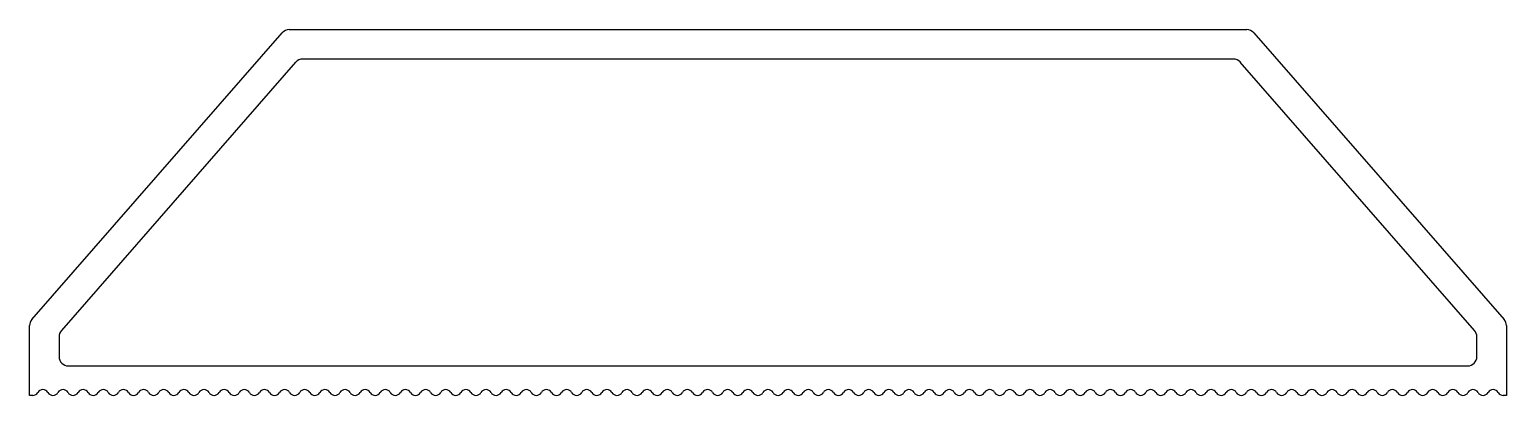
# Model space of a CAD drawing. Header units: inches. Extents: x -31.1 to 32.4, y -0.2 to 15.5.
import ezdxf

# ---------------------------------------------------------------- set-up
doc = ezdxf.new("R2010")
doc.units = ezdxf.units.IN
doc.header["$MEASUREMENT"] = 0
doc.layers.add('1', color=7, linetype='Continuous')

msp = doc.modelspace()

# ---------------------------------------------------------------- linework, layer by layer
at = {"layer": '1', "color": 7}
for p, q in [((-31.016, 3.077), (-20.249, 15.397)), ((-19.948, 15.534), (21.219, 15.534)), ((21.52, 15.397), (32.286, 3.077)), ((-19.673, 14.127), (-29.746, 2.6)), ((20.642, 14.264), (-19.371, 14.264)), ((31.016, 2.6), (20.943, 14.127)), ((-31.115, -0.186), (-31.115, 2.814)), ((32.385, 2.814), (32.385, -0.186)), ((-29.845, 2.337), (-29.845, 1.484)), ((31.115, 1.484), (31.115, 2.337)), ((-29.445, 1.084), (-0.713, 1.084)), ((-0.713, 1.084), (30.715, 1.084)), ((-30.975, -0.186), (-31.115, -0.186)), ((32.385, -0.186), (32.245, -0.186))]:
    msp.add_line(p, q, dxfattribs=at)
for centre, radius, start, end in [((-19.948, 15.134), 0.4, 90, 138.85), ((21.219, 15.134), 0.4, 41.15, 90), ((-19.371, 13.864), 0.4, 90, 138.85), ((20.642, 13.864), 0.4, 41.15, 90), ((-30.715, 2.814), 0.4, 138.85, 180), ((-29.445, 2.337), 0.4, 138.85, 180), ((30.715, 2.337), 0.4, 0, 41.15), ((31.985, 2.814), 0.4, 0, 41.15), ((-29.445, 1.484), 0.4, 180, 270), ((30.715, 1.484), 0.4, 270, 0), ((-30.542, -0.186), 0.25, 90, 150), ((-30.542, -0.186), 0.25, 30, 90), ((-29.676, -0.186), 0.25, 90, 150), ((-29.676, -0.186), 0.25, 30, 90), ((-28.81, -0.186), 0.25, 90, 150), ((-28.81, -0.186), 0.25, 30, 90), ((-27.944, -0.186), 0.25, 90, 150), ((-27.944, -0.186), 0.25, 30, 90), ((-27.078, -0.186), 0.25, 90, 150), ((-27.078, -0.186), 0.25, 30, 90), ((-26.212, -0.186), 0.25, 90, 150), ((-26.212, -0.186), 0.25, 30, 90), ((-25.345, -0.186), 0.25, 90, 150), ((-25.345, -0.186), 0.25, 30, 90), ((-24.479, -0.186), 0.25, 90, 150), ((-24.479, -0.186), 0.25, 30, 90), ((-23.613, -0.186), 0.25, 90, 150), ((-23.613, -0.186), 0.25, 30, 90), ((-22.747, -0.186), 0.25, 90, 150), ((-22.747, -0.186), 0.25, 30, 90), ((-21.881, -0.186), 0.25, 90, 150), ((-21.881, -0.186), 0.25, 30, 90), ((-21.015, -0.186), 0.25, 90, 150), ((-21.015, -0.186), 0.25, 30, 90), ((-20.149, -0.186), 0.25, 90, 150), ((-20.149, -0.186), 0.25, 30, 90), ((-19.283, -0.186), 0.25, 90, 150), ((-19.283, -0.186), 0.25, 30, 90), ((-18.417, -0.186), 0.25, 90, 150), ((-18.417, -0.186), 0.25, 30, 90), ((-17.551, -0.186), 0.25, 90, 150), ((-17.551, -0.186), 0.25, 30, 90), ((-16.685, -0.186), 0.25, 90, 150), ((-16.685, -0.186), 0.25, 30, 90), ((-15.819, -0.186), 0.25, 90, 150), ((-15.819, -0.186), 0.25, 30, 90), ((-14.953, -0.186), 0.25, 90, 150), ((-14.953, -0.186), 0.25, 30, 90), ((-14.087, -0.186), 0.25, 90, 150), ((-14.087, -0.186), 0.25, 30, 90), ((-13.221, -0.186), 0.25, 90, 150), ((-13.221, -0.186), 0.25, 30, 90), ((-12.355, -0.186), 0.25, 90, 150), ((-12.355, -0.186), 0.25, 30, 90), ((-11.489, -0.186), 0.25, 90, 150), ((-11.489, -0.186), 0.25, 30, 90), ((-10.623, -0.186), 0.25, 90, 150), ((-10.623, -0.186), 0.25, 30, 90), ((-9.757, -0.186), 0.25, 90, 150), ((-9.757, -0.186), 0.25, 30, 90), ((-8.891, -0.186), 0.25, 90, 150), ((-8.891, -0.186), 0.25, 30, 90), ((-8.025, -0.186), 0.25, 90, 150), ((-8.025, -0.186), 0.25, 30, 90), ((-7.159, -0.186), 0.25, 90, 150), ((-7.159, -0.186), 0.25, 30, 90), ((-6.293, -0.186), 0.25, 90, 150), ((-6.293, -0.186), 0.25, 30, 90), ((-5.427, -0.186), 0.25, 90, 150), ((-5.427, -0.186), 0.25, 30, 90), ((-4.561, -0.186), 0.25, 90, 150), ((-4.561, -0.186), 0.25, 30, 90), ((-3.695, -0.186), 0.25, 90, 150), ((-3.695, -0.186), 0.25, 30, 90), ((-2.829, -0.186), 0.25, 90, 150), ((-2.829, -0.186), 0.25, 30, 90), ((-1.963, -0.186), 0.25, 90, 150), ((-1.963, -0.186), 0.25, 30, 90), ((-1.097, -0.186), 0.25, 90, 150), ((-1.097, -0.186), 0.25, 30, 90), ((-0.231, -0.186), 0.25, 90, 150), ((-0.231, -0.186), 0.25, 30, 90), ((0.635, -0.186), 0.25, 90, 150), ((0.635, -0.186), 0.25, 30, 90), ((1.501, -0.186), 0.25, 90, 150), ((1.501, -0.186), 0.25, 30, 90), ((2.367, -0.186), 0.25, 90, 150), ((2.367, -0.186), 0.25, 30, 90), ((3.233, -0.186), 0.25, 90, 150), ((3.233, -0.186), 0.25, 30, 90), ((4.099, -0.186), 0.25, 90, 150), ((4.099, -0.186), 0.25, 30, 90), ((4.965, -0.186), 0.25, 90, 150), ((4.965, -0.186), 0.25, 30, 90), ((5.831, -0.186), 0.25, 90, 150), ((5.831, -0.186), 0.25, 30, 90), ((6.697, -0.186), 0.25, 90, 150), ((6.697, -0.186), 0.25, 30, 90), ((7.563, -0.186), 0.25, 90, 150), ((7.563, -0.186), 0.25, 30, 90), ((8.429, -0.186), 0.25, 90, 150), ((8.429, -0.186), 0.25, 30, 90), ((9.296, -0.186), 0.25, 90, 150), ((9.296, -0.186), 0.25, 30, 90), ((10.162, -0.186), 0.25, 90, 150), ((10.162, -0.186), 0.25, 30, 90), ((11.028, -0.186), 0.25, 90, 150), ((11.028, -0.186), 0.25, 30, 90), ((11.894, -0.186), 0.25, 90, 150), ((11.894, -0.186), 0.25, 30, 90), ((12.76, -0.186), 0.25, 90, 150), ((12.76, -0.186), 0.25, 30, 90), ((13.626, -0.186), 0.25, 90, 150), ((13.626, -0.186), 0.25, 30, 90), ((14.492, -0.186), 0.25, 90, 150), ((14.492, -0.186), 0.25, 30, 90), ((15.358, -0.186), 0.25, 90, 150), ((15.358, -0.186), 0.25, 30, 90), ((16.224, -0.186), 0.25, 90, 150), ((16.224, -0.186), 0.25, 30, 90), ((17.09, -0.186), 0.25, 90, 150), ((17.09, -0.186), 0.25, 30, 90), ((17.956, -0.186), 0.25, 90, 150), ((17.956, -0.186), 0.25, 30, 90), ((18.822, -0.186), 0.25, 90, 150), ((18.822, -0.186), 0.25, 30, 90), ((19.688, -0.186), 0.25, 90, 150), ((19.688, -0.186), 0.25, 30, 90), ((20.554, -0.186), 0.25, 90, 150), ((20.554, -0.186), 0.25, 30, 90), ((21.42, -0.186), 0.25, 90, 150), ((21.42, -0.186), 0.25, 30, 90), ((22.286, -0.186), 0.25, 90, 150), ((22.286, -0.186), 0.25, 30, 90), ((23.152, -0.186), 0.25, 90, 150), ((23.152, -0.186), 0.25, 30, 90), ((24.018, -0.186), 0.25, 90, 150), ((24.018, -0.186), 0.25, 30, 90), ((24.884, -0.186), 0.25, 90, 150), ((24.884, -0.186), 0.25, 30, 90), ((25.75, -0.186), 0.25, 90, 150), ((25.75, -0.186), 0.25, 30, 90), ((26.616, -0.186), 0.25, 90, 150), ((26.616, -0.186), 0.25, 30, 90), ((27.482, -0.186), 0.25, 90, 150), ((27.482, -0.186), 0.25, 30, 90), ((28.348, -0.186), 0.25, 90, 150), ((28.348, -0.186), 0.25, 30, 90), ((29.214, -0.186), 0.25, 90, 150), ((29.214, -0.186), 0.25, 30, 90), ((30.08, -0.186), 0.25, 90, 150), ((30.08, -0.186), 0.25, 30, 90), ((30.946, -0.186), 0.25, 90, 150), ((30.946, -0.186), 0.25, 30, 90), ((31.812, -0.186), 0.25, 90, 150), ((31.812, -0.186), 0.25, 30, 90), ((-30.975, 0.064), 0.25, 270, 330), ((-30.109, 0.064), 0.25, 210, 330), ((-29.243, 0.064), 0.25, 210, 330), ((-28.377, 0.064), 0.25, 210, 330), ((-27.511, 0.064), 0.25, 210, 330), ((-26.645, 0.064), 0.25, 210, 330), ((-25.779, 0.064), 0.25, 210, 330), ((-24.912, 0.064), 0.25, 210, 330), ((-24.046, 0.064), 0.25, 210, 330), ((-23.18, 0.064), 0.25, 210, 330), ((-22.314, 0.064), 0.25, 210, 330), ((-21.448, 0.064), 0.25, 210, 330), ((-20.582, 0.064), 0.25, 210, 330), ((-19.716, 0.064), 0.25, 210, 330), ((-18.85, 0.064), 0.25, 210, 330), ((-17.984, 0.064), 0.25, 210, 330), ((-17.118, 0.064), 0.25, 210, 330), ((-16.252, 0.064), 0.25, 210, 330), ((-15.386, 0.064), 0.25, 210, 330), ((-14.52, 0.064), 0.25, 210, 330), ((-13.654, 0.064), 0.25, 210, 330), ((-12.788, 0.064), 0.25, 210, 330), ((-11.922, 0.064), 0.25, 210, 330), ((-11.056, 0.064), 0.25, 210, 330), ((-10.19, 0.064), 0.25, 210, 330), ((-9.324, 0.064), 0.25, 210, 330), ((-8.458, 0.064), 0.25, 210, 330), ((-7.592, 0.064), 0.25, 210, 330), ((-6.726, 0.064), 0.25, 210, 330), ((-5.86, 0.064), 0.25, 210, 330), ((-4.994, 0.064), 0.25, 210, 330), ((-4.128, 0.064), 0.25, 210, 330), ((-3.262, 0.064), 0.25, 210, 330), ((-2.396, 0.064), 0.25, 210, 330), ((-1.53, 0.064), 0.25, 210, 330), ((-0.664, 0.064), 0.25, 210, 330), ((0.202, 0.064), 0.25, 210, 330), ((1.068, 0.064), 0.25, 210, 330), ((1.934, 0.064), 0.25, 210, 330), ((2.8, 0.064), 0.25, 210, 330), ((3.666, 0.064), 0.25, 210, 330), ((4.532, 0.064), 0.25, 210, 330), ((5.398, 0.064), 0.25, 210, 330), ((6.264, 0.064), 0.25, 210, 330), ((7.13, 0.064), 0.25, 210, 330), ((7.996, 0.064), 0.25, 210, 330), ((8.863, 0.064), 0.25, 210, 330), ((9.729, 0.064), 0.25, 210, 330), ((10.595, 0.064), 0.25, 210, 330), ((11.461, 0.064), 0.25, 210, 330), ((12.327, 0.064), 0.25, 210, 330), ((13.193, 0.064), 0.25, 210, 330), ((14.059, 0.064), 0.25, 210, 330), ((14.925, 0.064), 0.25, 210, 330), ((15.791, 0.064), 0.25, 210, 330), ((16.657, 0.064), 0.25, 210, 330), ((17.523, 0.064), 0.25, 210, 330), ((18.389, 0.064), 0.25, 210, 330), ((19.255, 0.064), 0.25, 210, 330), ((20.121, 0.064), 0.25, 210, 330), ((20.987, 0.064), 0.25, 210, 330), ((21.853, 0.064), 0.25, 210, 330), ((22.719, 0.064), 0.25, 210, 330), ((23.585, 0.064), 0.25, 210, 330), ((24.451, 0.064), 0.25, 210, 330), ((25.317, 0.064), 0.25, 210, 330), ((26.183, 0.064), 0.25, 210, 330), ((27.049, 0.064), 0.25, 210, 330), ((27.915, 0.064), 0.25, 210, 330), ((28.781, 0.064), 0.25, 210, 330), ((29.647, 0.064), 0.25, 210, 330), ((30.513, 0.064), 0.25, 210, 330), ((31.379, 0.064), 0.25, 210, 330), ((32.245, 0.064), 0.25, 210, 270)]:
    msp.add_arc(centre, radius, start, end, dxfattribs=at)

doc.saveas('drawing.dxf')
